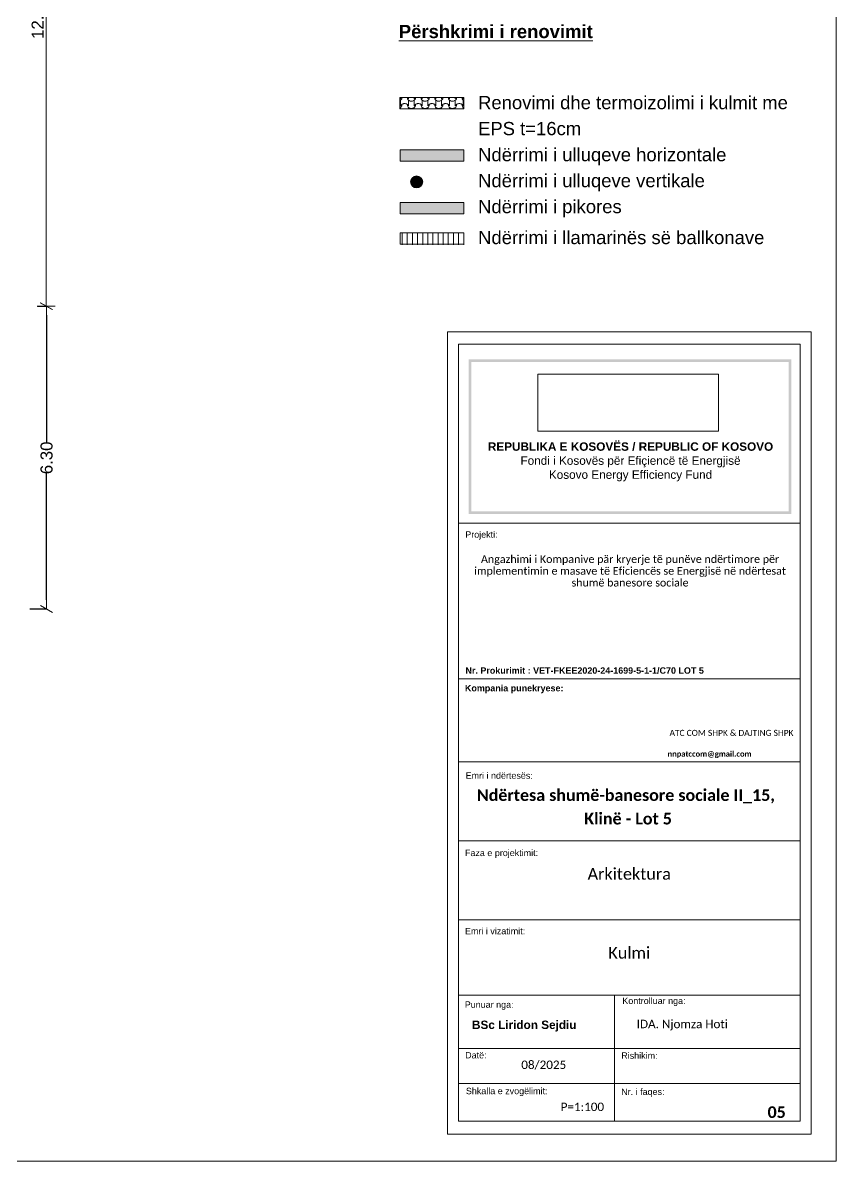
# Model space of a CAD drawing. Header units: feet. Extents: x 2791058 to 2855058, y -67651 to -26651.
# Drawn here: x 2838134 to 2855058, y -67651 to -43962 of the extents above; entities that cross this region are included whole.
import ezdxf

# ---------------------------------------------------------------- set-up
doc = ezdxf.new("R2010")
doc.units = ezdxf.units.FT
doc.header["$MEASUREMENT"] = 0
doc.header["$XCLIPFRAME"] = 0
for name, color, linetype, lineweight in [('Annotation - Text_Pen_No__1', 7, 'Continuous', 0), ('Columns_Pen_No__1', 7, 'Continuous', 0), ('Dimensioning - General_Pen_No__41', 7, 'Continuous', 0), ('Shell - Roof_Pen_No__1', 7, 'Continuous', 0), ('Shell - Roof_Pen_No__21', 7, 'Continuous', 0), ('Structural - Bearing_Pen_No__1', 7, 'Continuous', 0), ('Structural - Bearing_Pen_No__13', 54, 'Continuous', 0), ('Text blocks_Pen_No__1', 7, 'Continuous', 0)]:
    doc.layers.add(name, color=color, linetype=linetype, lineweight=lineweight)
for name, color, linetype in [('Columns', 7, 'Continuous'), ('Dimensioning - General', 7, 'Continuous'), ('Drawing & Figure', 7, 'Continuous')]:
    doc.layers.add(name, color=color, linetype=linetype)
for name, color, linetype, lineweight, true_color in [('Shell - Roof_Pen_No__61', 7, 'Continuous', 0, 0x6a6a6a), ('Structural - Bearing_Pen_No__102', 7, 'Continuous', 0, 0xcccccc), ('Structural - Bearing_Pen_No__65', 7, 'Continuous', 0, 0x80c2ff), ('Structural - Bearing_Pen_No__82', 7, 'Continuous', 0, 0xaaaaaa), ('Structural - Bearing_Pen_No__86', 7, 'Continuous', 0, 0x5555ff)]:
    doc.layers.add(name, color=color, linetype=linetype, lineweight=lineweight, true_color=true_color)
doc.styles.add('GENERATED_STYLE_1', font='arialbd.ttf')
doc.styles.add('GENERATED_STYLE_2', font='arial.ttf')
doc.styles.add('GENERATED_STYLE_3', font='calibri.ttf')
doc.styles.add('GENERATED_STYLE_4', font='calibril.ttf')
doc.styles.add('GENERATED_STYLE_5', font='calibrib.ttf')
doc.dimstyles.new('GENERATED_STYLE__1', dxfattribs={"dimtxt": 250, "dimasz": 190, "dimexe": 0.18, "dimexo": 3, "dimgap": 0.09, "dimtad": 1, "dimlfac": 0.001, "dimzin": 0, "dimdsep": 46, "dimtxsty": 'GENERATED_STYLE_2', "dimblk": 'ARROWHEAD_2', "dimblk1": 'ARROWHEAD_2', "dimblk2": 'ARROWHEAD_2', "dimcen": 0.09, "dimclrd": 7, "dimclre": 7, "dimclrt": 7, "dimadec": 0, "dimazin": 0, "dimtfac": 1, "dimtdec": 4, "dimtmove": 0, "dimatfit": 3, "dimfxl": 1, "dimtolj": 1, "dimtzin": 0, "dimarcsym": 0})
picture_1 = doc.add_image_def('image1.png', size_in_pixel=(354, 134))

# ---------------------------------------------------------------- blocks, each defined once
blk = doc.blocks.new('*X10', base_point=(2247654, -76425))
at = {"layer": 'Structural - Bearing_Pen_No__82', "color": 253, "linetype": 'Continuous', "lineweight": 0, "true_color": 0xaaaaaa}
for p, q in [((2845982, -45581), (2845983, -45581)), ((2845983, -45581), (2846003, -45564)), ((2845983, -45731), (2846003, -45715)), ((2845995, -45516), (2845995, -45544)), ((2846002, -45533), (2845995, -45544)), ((2845995, -45572), (2845995, -45633)), ((2845995, -45633), (2845995, -45694)), ((2846002, -45683), (2845995, -45694)), ((2846010, -45523), (2846002, -45533)), ((2846010, -45673), (2846002, -45683)), ((2846003, -45564), (2846017, -45544)), ((2846003, -45715), (2846017, -45694)), ((2846017, -45516), (2846010, -45523)), ((2846019, -45665), (2846010, -45673)), ((2846017, -45516), (2846017, -45544)), ((2846017, -45666), (2846017, -45694)), ((2846029, -45657), (2846019, -45665)), ((2846040, -45651), (2846029, -45657)), ((2846052, -45647), (2846040, -45651)), ((2846065, -45644), (2846052, -45647)), ((2846077, -45644), (2846065, -45644)), ((2846090, -45644), (2846077, -45644)), ((2846102, -45647), (2846090, -45644)), ((2846114, -45651), (2846102, -45647)), ((2846125, -45657), (2846114, -45651)), ((2846136, -45665), (2846125, -45657)), ((2846145, -45673), (2846136, -45665)), ((2846137, -45516), (2846137, -45544)), ((2846145, -45523), (2846137, -45516)), ((2846137, -45544), (2846152, -45564)), ((2846137, -45666), (2846137, -45694)), ((2846137, -45694), (2846152, -45715)), ((2846153, -45533), (2846145, -45523)), ((2846153, -45683), (2846145, -45673)), ((2846152, -45564), (2846171, -45581)), ((2846152, -45715), (2846171, -45731)), ((2846159, -45544), (2846153, -45533)), ((2846159, -45694), (2846153, -45683)), ((2846159, -45516), (2846159, -45544)), ((2846159, -45572), (2846159, -45633)), ((2846159, -45633), (2846159, -45694)), ((2846171, -45581), (2846194, -45591)), ((2846194, -45591), (2846220, -45594)), ((2846220, -45594), (2846245, -45591)), ((2846245, -45591), (2846268, -45581)), ((2846268, -45581), (2846287, -45564)), ((2846268, -45731), (2846287, -45715)), ((2846280, -45516), (2846280, -45544)), ((2846286, -45533), (2846280, -45544)), ((2846280, -45572), (2846280, -45633)), ((2846280, -45633), (2846280, -45694)), ((2846286, -45683), (2846280, -45694)), ((2846294, -45523), (2846286, -45533)), ((2846294, -45673), (2846286, -45683)), ((2846287, -45564), (2846302, -45544)), ((2846287, -45715), (2846302, -45694)), ((2846302, -45516), (2846294, -45523)), ((2846303, -45665), (2846294, -45673)), ((2846302, -45516), (2846302, -45544)), ((2846302, -45666), (2846302, -45694)), ((2846314, -45657), (2846303, -45665)), ((2846325, -45651), (2846314, -45657)), ((2846337, -45647), (2846325, -45651)), ((2846349, -45644), (2846337, -45647)), ((2846362, -45644), (2846349, -45644)), ((2846374, -45644), (2846362, -45644)), ((2846387, -45647), (2846374, -45644)), ((2846399, -45651), (2846387, -45647)), ((2846410, -45657), (2846399, -45651)), ((2846420, -45665), (2846410, -45657)), ((2846429, -45673), (2846420, -45665)), ((2846422, -45516), (2846422, -45544)), ((2846429, -45523), (2846422, -45516)), ((2846422, -45544), (2846436, -45564)), ((2846422, -45666), (2846422, -45694)), ((2846422, -45694), (2846436, -45715)), ((2846437, -45533), (2846429, -45523)), ((2846437, -45683), (2846429, -45673)), ((2846436, -45564), (2846456, -45581)), ((2846436, -45715), (2846456, -45731)), ((2846444, -45544), (2846437, -45533)), ((2846444, -45694), (2846437, -45683)), ((2846444, -45516), (2846444, -45544)), ((2846444, -45572), (2846444, -45633)), ((2846444, -45633), (2846444, -45694)), ((2846456, -45581), (2846479, -45591)), ((2846479, -45591), (2846504, -45594)), ((2846504, -45594), (2846529, -45591)), ((2846529, -45591), (2846552, -45581)), ((2846552, -45581), (2846572, -45564)), ((2846552, -45731), (2846572, -45715)), ((2846564, -45516), (2846564, -45544)), ((2846571, -45533), (2846564, -45544)), ((2846564, -45572), (2846564, -45633)), ((2846564, -45633), (2846564, -45694)), ((2846571, -45683), (2846564, -45694)), ((2846579, -45523), (2846571, -45533)), ((2846579, -45673), (2846571, -45683)), ((2846572, -45564), (2846586, -45544)), ((2846572, -45715), (2846586, -45694)), ((2846586, -45516), (2846579, -45523)), ((2846588, -45665), (2846579, -45673)), ((2846586, -45516), (2846586, -45544)), ((2846586, -45666), (2846586, -45694)), ((2846598, -45657), (2846588, -45665)), ((2846609, -45651), (2846598, -45657)), ((2846621, -45647), (2846609, -45651)), ((2846634, -45644), (2846621, -45647)), ((2846646, -45644), (2846634, -45644)), ((2846659, -45644), (2846646, -45644)), ((2846671, -45647), (2846659, -45644)), ((2846683, -45651), (2846671, -45647)), ((2846694, -45657), (2846683, -45651)), ((2846705, -45665), (2846694, -45657)), ((2846714, -45673), (2846705, -45665)), ((2846706, -45516), (2846706, -45544)), ((2846714, -45523), (2846706, -45516)), ((2846706, -45544), (2846721, -45564)), ((2846706, -45666), (2846706, -45694)), ((2846706, -45694), (2846721, -45715)), ((2846722, -45533), (2846714, -45523)), ((2846722, -45683), (2846714, -45673)), ((2846721, -45564), (2846740, -45581)), ((2846721, -45715), (2846740, -45731)), ((2846728, -45544), (2846722, -45533)), ((2846728, -45694), (2846722, -45683)), ((2846728, -45516), (2846728, -45544)), ((2846728, -45572), (2846728, -45633)), ((2846728, -45633), (2846728, -45694)), ((2846740, -45581), (2846763, -45591)), ((2846763, -45591), (2846789, -45594)), ((2846789, -45594), (2846814, -45591)), ((2846814, -45591), (2846837, -45581)), ((2846837, -45581), (2846856, -45564)), ((2846837, -45731), (2846856, -45715)), ((2846849, -45516), (2846849, -45544)), ((2846855, -45533), (2846849, -45544)), ((2846849, -45572), (2846849, -45633)), ((2846849, -45633), (2846849, -45694)), ((2846855, -45683), (2846849, -45694)), ((2846863, -45523), (2846855, -45533)), ((2846863, -45673), (2846855, -45683)), ((2846856, -45564), (2846871, -45544)), ((2846856, -45715), (2846871, -45694)), ((2846871, -45516), (2846863, -45523)), ((2846872, -45665), (2846863, -45673)), ((2846871, -45516), (2846871, -45544)), ((2846871, -45666), (2846871, -45694)), ((2846883, -45657), (2846872, -45665)), ((2846894, -45651), (2846883, -45657)), ((2846906, -45647), (2846894, -45651)), ((2846918, -45644), (2846906, -45647)), ((2846931, -45644), (2846918, -45644)), ((2846943, -45644), (2846931, -45644)), ((2846956, -45647), (2846943, -45644)), ((2846968, -45651), (2846956, -45647)), ((2846979, -45657), (2846968, -45651)), ((2846989, -45665), (2846979, -45657)), ((2846998, -45673), (2846989, -45665)), ((2846991, -45516), (2846991, -45544)), ((2846998, -45523), (2846991, -45516)), ((2846991, -45544), (2847005, -45564)), ((2846991, -45666), (2846991, -45694)), ((2846991, -45694), (2847005, -45715)), ((2847006, -45533), (2846998, -45523)), ((2847006, -45683), (2846998, -45673)), ((2847005, -45564), (2847025, -45581)), ((2847005, -45715), (2847025, -45731)), ((2847013, -45544), (2847006, -45533)), ((2847013, -45694), (2847006, -45683)), ((2847013, -45516), (2847013, -45544)), ((2847013, -45572), (2847013, -45633)), ((2847013, -45633), (2847013, -45694)), ((2847025, -45581), (2847048, -45591)), ((2847048, -45591), (2847073, -45594)), ((2847073, -45594), (2847098, -45591)), ((2847098, -45591), (2847121, -45581)), ((2847121, -45581), (2847141, -45564)), ((2847121, -45731), (2847141, -45715)), ((2847133, -45516), (2847133, -45544)), ((2847140, -45533), (2847133, -45544)), ((2847133, -45572), (2847133, -45633)), ((2847133, -45633), (2847133, -45694)), ((2847140, -45683), (2847133, -45694)), ((2847148, -45523), (2847140, -45533)), ((2847148, -45673), (2847140, -45683)), ((2847141, -45564), (2847155, -45544)), ((2847141, -45715), (2847155, -45694)), ((2847155, -45516), (2847148, -45523)), ((2847157, -45665), (2847148, -45673)), ((2847155, -45516), (2847155, -45544)), ((2847155, -45666), (2847155, -45694)), ((2847167, -45657), (2847157, -45665)), ((2847178, -45651), (2847167, -45657)), ((2847190, -45647), (2847178, -45651)), ((2847203, -45644), (2847190, -45647)), ((2847215, -45644), (2847203, -45644)), ((2847228, -45644), (2847215, -45644)), ((2847240, -45647), (2847228, -45644)), ((2847252, -45651), (2847240, -45647)), ((2847263, -45657), (2847252, -45651)), ((2847274, -45665), (2847263, -45657)), ((2847283, -45673), (2847274, -45665)), ((2847275, -45516), (2847275, -45544)), ((2847283, -45523), (2847275, -45516)), ((2847275, -45544), (2847290, -45564)), ((2847275, -45666), (2847275, -45694)), ((2847275, -45694), (2847290, -45715)), ((2847291, -45533), (2847283, -45523)), ((2847291, -45683), (2847283, -45673)), ((2847290, -45564), (2847309, -45581)), ((2847290, -45715), (2847309, -45731)), ((2847297, -45544), (2847291, -45533)), ((2847297, -45694), (2847291, -45683)), ((2847297, -45516), (2847297, -45544)), ((2847297, -45572), (2847297, -45633)), ((2847297, -45633), (2847297, -45694)), ((2847309, -45581), (2847310, -45581)), ((2845982, -45731), (2845983, -45731)), ((2845995, -45722), (2845995, -45750)), ((2846159, -45722), (2846159, -45750)), ((2846171, -45731), (2846194, -45741)), ((2846194, -45741), (2846220, -45745)), ((2846220, -45745), (2846245, -45741)), ((2846245, -45741), (2846268, -45731)), ((2846280, -45722), (2846280, -45750)), ((2846444, -45722), (2846444, -45750)), ((2846456, -45731), (2846479, -45741)), ((2846479, -45741), (2846504, -45745)), ((2846504, -45745), (2846529, -45741)), ((2846529, -45741), (2846552, -45731)), ((2846564, -45722), (2846564, -45750)), ((2846728, -45722), (2846728, -45750)), ((2846740, -45731), (2846763, -45741)), ((2846763, -45741), (2846789, -45745)), ((2846789, -45745), (2846814, -45741)), ((2846814, -45741), (2846837, -45731)), ((2846849, -45722), (2846849, -45750)), ((2847013, -45722), (2847013, -45750)), ((2847025, -45731), (2847048, -45741)), ((2847048, -45741), (2847073, -45745)), ((2847073, -45745), (2847098, -45741)), ((2847098, -45741), (2847121, -45731)), ((2847133, -45722), (2847133, -45750)), ((2847297, -45722), (2847297, -45750)), ((2847309, -45731), (2847310, -45731))]:
    blk.add_line(p, q, dxfattribs=at)
blk = doc.blocks.new('Fill_5', base_point=(2247654, -74225))
at = {"layer": 'Structural - Bearing_Pen_No__1', "color": 7, "linetype": 'Continuous', "lineweight": 0}
for p, q in [((2845982, -45516), (2847310, -45516)), ((2845982, -45750), (2845982, -45516)), ((2847310, -45516), (2847310, -45620)), ((2847310, -45620), (2847310, -45750)), ((2847310, -45750), (2845982, -45750))]:
    blk.add_line(p, q, dxfattribs=at)
at = {"layer": 'Structural - Bearing_Pen_No__82', "color": 253, "linetype": 'Continuous', "lineweight": 0, "true_color": 0xaaaaaa}
blk.add_blockref('*X10', (2247654, -76425), dxfattribs=at)
blk = doc.blocks.new('Column_1', base_point=(2846329, -47275))
at = {"layer": 'Columns', "linetype": 'Continuous', "lineweight": 0, "true_color": 0x000000}
blk.add_hatch(color=18, dxfattribs=at).paths.add_polyline_path([(2846329, -47400, 0.414214), (2846454, -47275, 0.414214), (2846329, -47150, 0.414214), (2846204, -47275, 0.414214)])
at = {"layer": 'Columns_Pen_No__1', "color": 7, "linetype": 'Continuous', "lineweight": 0}
for p, q in [((2846240, -47363), (2846417, -47186)), ((2846417, -47363), (2846240, -47186))]:
    blk.add_line(p, q, dxfattribs=at)
blk.add_circle((2846329, -47275), 125, dxfattribs=at)
blk = doc.blocks.new('ARROWHEAD_2')
at = {"color": 0, "linetype": 'Continuous', "lineweight": 0}
for p, q in [((0, 0), (-1, 0)), ((-0.38, -0.66), (0.38, 0.66))]:
    blk.add_line(p, q, dxfattribs=at)
blk = doc.blocks.new('*D152', base_point=(2247654, -76425))
at = {"layer": 'Defpoints', "color": 0, "linetype": 'Continuous', "transparency": 16777216}
for p in [(2838434, -49859), (2838630, -49859), (2838275, -56159)]:
    blk.add_point(p, dxfattribs=at)
at = {"layer": 'Dimensioning - General', "color": 7, "linetype": 'Continuous', "lineweight": -2, "transparency": 16777216}
for p, q in [((2838437, -49859), (2838630, -49859)), ((2838630, -50049), (2838630, -52691)), ((2838630, -55969), (2838630, -53341)), ((2838278, -56159), (2838630, -56159))]:
    blk.add_line(p, q, dxfattribs=at)
at = {"layer": 'Dimensioning - General', "color": 7, "linetype": 'Continuous', "lineweight": -2, "transparency": 16777216, "xscale": 190, "yscale": 190, "zscale": 190}
for p, rotation in [((2838630, -49859), 90), ((2838630, -56159), 270)]:
    blk.add_blockref('ARROWHEAD_2', p, dxfattribs=dict(at, rotation=rotation))
at = {"layer": 'Dimensioning - General', "color": 7, "linetype": 'Continuous', "lineweight": 0, "transparency": 16777216, "insert": (2838630, -53016), "char_height": 250, "attachment_point": 5, "rotation": 90, "style": 'GENERATED_STYLE_2'}
blk.add_mtext('\\A1;6.30', dxfattribs=at)

msp = doc.modelspace()

# ---------------------------------------------------------------- hatches: boundary and pattern name
at = {"layer": 'Structural - Bearing_Pen_No__102', "linetype": 'Continuous', "lineweight": 0, "true_color": 0xcccccc}
h = msp.add_hatch(dxfattribs=at)
h.set_pattern_fill('SOLDIER_COURSE', color=254, scale=0.532822, style=0, pattern_type=2)
h.set_pattern_definition([(90, (2535073.06, -62473.1), (-106.564343, 0), [])])
h.paths.add_polyline_path([(2847314.234, -48584.346), (2847314.234, -48344.577), (2845955.539, -48344.577), (2845955.539, -48584.346)])
at = {"layer": 'Structural - Bearing_Pen_No__13', "linetype": 'Continuous', "lineweight": 0}
msp.add_hatch(color=54, dxfattribs=at).paths.add_polyline_path([(2845982.18, -47939.749), (2845982.18, -47705.243), (2847310.364, -47705.243), (2847310.364, -47809.279), (2847310.364, -47939.749)])
at = {"layer": 'Structural - Bearing_Pen_No__65', "linetype": 'Continuous', "lineweight": 0, "true_color": 0x80c2ff}
msp.add_hatch(color=151, dxfattribs=at).paths.add_polyline_path([(2845982.18, -46843.881), (2845982.18, -46609.374), (2847310.364, -46609.374), (2847310.364, -46713.41), (2847310.364, -46843.881)])
at = {"layer": 'Structural - Bearing_Pen_No__86', "linetype": 'Continuous', "lineweight": 0, "true_color": 0x5555ff}
for points in [[(2847411.189, -50965.487), (2848682.43, -50965.487), (2848682.43, -51023.105), (2847468.807, -51023.105), (2847468.807, -54049.253), (2847411.189, -54049.253)], [(2848021.327, -51023.105), (2848021.327, -50965.487), (2854123.094, -50965.487), (2854123.094, -54049.253), (2854065.476, -54049.253), (2854065.476, -51023.105)], [(2847411.189, -52998.486), (2847468.807, -52998.486), (2847468.807, -54126.65), (2848682.43, -54126.65), (2848682.43, -54184.268), (2847411.189, -54184.268)], [(2848021.327, -54184.268), (2848021.327, -54126.65), (2854065.476, -54126.65), (2854065.476, -52998.486), (2854123.094, -52998.486), (2854123.094, -54184.268)]]:
    msp.add_hatch(color=173, dxfattribs=at).paths.add_polyline_path(points)

# ---------------------------------------------------------------- linework, layer by layer
at = {"layer": 'Dimensioning - General', "color": 7, "linetype": 'Continuous', "lineweight": 0}
for p, q in [((2838621.517, -49858.549), (2838621.517, -37908.549)), ((2838809.017, -49858.549), (2838434.017, -49858.549)), ((2838496.517, -49786.381), (2838746.517, -49930.718))]:
    msp.add_line(p, q, dxfattribs=at)
at = {"layer": 'Shell - Roof_Pen_No__1', "color": 7, "linetype": 'Continuous', "lineweight": 0}
for p, q in [((2846968.567, -50390.067), (2854534.532, -50390.067)), ((2846968.567, -57613.376), (2846968.567, -50390.067)), ((2854534.532, -50390.067), (2854534.532, -67090.382)), ((2847199.039, -57613.376), (2847199.039, -50652.579)), ((2847199.039, -50652.579), (2854304.06, -50652.579)), ((2854304.06, -50652.579), (2854304.06, -57613.376)), ((2854304.06, -54377.208), (2847199.039, -54377.208)), ((2847199.039, -66819.915), (2847199.039, -54942.57)), ((2854304.06, -54942.57), (2854304.06, -66819.915)), ((2854304.06, -57613.376), (2847199.039, -57613.376)), ((2854304.06, -57613.376), (2847199.039, -57613.376)), ((2854304.06, -59341.541), (2847199.039, -59341.541)), ((2854304.06, -60983.666), (2847199.039, -60983.666)), ((2854304.06, -62625.791), (2847199.039, -62625.791)), ((2854304.06, -64198.016), (2847199.039, -64198.016)), ((2850442.876, -64198.016), (2850442.876, -66819.915)), ((2854304.06, -65305.045), (2847199.039, -65305.045)), ((2854304.06, -66032.898), (2847199.039, -66032.898)), ((2854304.06, -66819.915), (2847199.039, -66819.915)), ((2854534.532, -67090.382), (2846968.567, -67090.382))]:
    msp.add_line(p, q, dxfattribs=at)
at = {"layer": 'Shell - Roof_Pen_No__21', "color": 7, "linetype": 'Continuous', "lineweight": 0}
for p, q in [((2855057.579, -67651.285), (2855057.579, -26651.285)), ((2791057.579, -67651.285), (2855057.579, -67651.285))]:
    msp.add_line(p, q, dxfattribs=at)
at = {"layer": 'Shell - Roof_Pen_No__61', "color": 251, "linetype": 'Continuous', "lineweight": 0, "true_color": 0x6a6a6a}
msp.add_line((2846968.567, -67090.382), (2846968.567, -54942.57), dxfattribs=at)
at = {"layer": 'Structural - Bearing_Pen_No__1', "color": 7, "linetype": 'Continuous', "lineweight": 0}
for p, q in [((2845982.18, -46843.881), (2845982.18, -46609.374)), ((2845982.18, -46609.374), (2847310.364, -46609.374)), ((2847310.364, -46609.374), (2847310.364, -46713.41)), ((2847310.364, -46843.881), (2845982.18, -46843.881)), ((2847310.364, -46713.41), (2847310.364, -46843.881)), ((2845982.18, -48568.401), (2845982.18, -48333.894)), ((2845982.18, -48333.894), (2847310.364, -48333.894)), ((2847310.364, -48333.894), (2847310.364, -48437.93)), ((2847310.364, -48437.93), (2847310.364, -48568.401)), ((2847310.364, -48568.401), (2845982.18, -48568.401))]:
    msp.add_line(p, q, dxfattribs=at)
at = {"layer": 'Structural - Bearing_Pen_No__1', "color": 7, "linetype": 'Continuous', "lineweight": 0, "flags": 128}
msp.add_lwpolyline([(2845982.18, -47939.749), (2845982.18, -47705.243), (2847310.364, -47705.243), (2847310.364, -47809.279), (2847310.364, -47939.749)], close=True, dxfattribs=at)

# ---------------------------------------------------------------- block references
at = {"layer": 'Columns', "color": 7, "lineweight": 0}
msp.add_blockref('Column_1', (2846328.619, -47274.805), dxfattribs=at)
at = {"layer": 'Structural - Bearing_Pen_No__82', "color": 253, "linetype": 'Continuous', "lineweight": 0, "true_color": 0xaaaaaa}
msp.add_blockref('Fill_5', (2247653.822, -74224.967), dxfattribs=at)

# ---------------------------------------------------------------- texts
at = {"layer": 'Annotation - Text_Pen_No__1', "color": 7}
for s, height, style, p in [('Ndërtesa shumë-banesore sociale II_15,', 242.5, 'GENERATED_STYLE_5', (2847580.862, -60154.321)), ('Klinë - Lot 5', 242.5, 'GENERATED_STYLE_5', (2849815.126, -60643.706)), ('IDA. Njomza Hoti', 175, 'GENERATED_STYLE_3', (2850906.016, -64883.18))]:
    msp.add_text(s, height=height, dxfattribs=dict(at, style=style)).set_placement(p)
at = {"layer": 'Annotation - Text_Pen_No__1', "color": 7, "linetype": 'Continuous', "lineweight": 0, "attachment_point": 2}
for s, insert, char_height, style in [('\\A1;REPUBLIKA E KOSOVËS / REPUBLIC OF KOSOVO\\P{\\fArial|b0|i0|c0|p34;Fondi i Kosovës për Efiçiencë të Energjisë\\PKosovo Energy Efficiency Fund\\P}', (2850778.013, -52693.432), 175, 'GENERATED_STYLE_1'), ('\\A1;Arkitektura', (2850751.549, -61550.826), 242.5, 'GENERATED_STYLE_3'), ('\\A1;Kulmi', (2850751.549, -63192.951), 242.5, 'GENERATED_STYLE_3'), ('\\A1;08/2025', (2848972.725, -65556.863), 175, 'GENERATED_STYLE_3'), ('\\A1;P=1:100', (2849776.467, -66431.425), 175, 'GENERATED_STYLE_3'), ('\\A1; 05', (2853776.416, -66508.088), 242.5, 'GENERATED_STYLE_5')]:
    msp.add_mtext(s, dxfattribs=dict(at, insert=insert, char_height=char_height, style=style))
at = {"layer": 'Annotation - Text_Pen_No__1', "color": 7, "linetype": 'Continuous', "lineweight": 5, "insert": (2850768.515, -55041.768), "char_height": 160, "width": 6797.99537, "attachment_point": 2, "line_spacing_factor": 0.919632, "style": 'GENERATED_STYLE_5'}
msp.add_mtext('\\A1;{\\fCalibri Light|b0|i0|c0|p34;Angazhimi i Kompanive pär kryerje të punëve ndërtimore për implementimin e masave të Eficiencës se Energjisë në ndërtesat shumë banesore sociale}', dxfattribs=at)
at = {"layer": 'Annotation - Text_Pen_No__1', "color": 7, "linetype": 'Continuous', "lineweight": 5, "attachment_point": 2}
for s, insert, char_height, style in [('\\A1;ATC COM SHPK & DAJTING SHPK ', (2852878.607, -58675.523), 125, 'GENERATED_STYLE_4'), ('\\A1;BSc Liridon Sejdiu', (2848566.508, -64724.821), 175, 'GENERATED_STYLE_1')]:
    msp.add_mtext(s, dxfattribs=dict(at, insert=insert, char_height=char_height, style=style))
at = {"layer": 'Dimensioning - General', "color": 7, "lineweight": 0, "insert": (2838571.517, -44298.407), "char_height": 250, "attachment_point": 7, "rotation": 90, "style": 'GENERATED_STYLE_2'}
msp.add_mtext('\\A1;12.00', dxfattribs=at)
at = {"layer": 'Dimensioning - General_Pen_No__41', "color": 7, "linetype": 'Continuous', "lineweight": 0, "attachment_point": 7}
for s, insert, char_height, style in [('\\A1;{\\LPërshkrimi i renovimit}', (2845957.663, -44285.348), 275, 'GENERATED_STYLE_1'), ('\\A1;Projekti:', (2847339.908, -54717.746), 133.375, 'GENERATED_STYLE_2'), ('\\A1;Kompania punekryese:', (2847333.07, -57914.223), 133.375, 'GENERATED_STYLE_1'), ('\\A1;Emri i ndërtesës:', (2847347.565, -59695.295), 133.375, 'GENERATED_STYLE_2'), ('\\A1;Faza e projektimit:', (2847333.368, -61342.271), 133.375, 'GENERATED_STYLE_2'), ('\\A1;Emri i vizatimit:', (2847333.833, -62930.548), 133.375, 'GENERATED_STYLE_2'), ('\\A1;Punuar nga:', (2847329.673, -64499.11), 133.375, 'GENERATED_STYLE_2'), ('\\A1;Kontrolluar nga:', (2850607.31, -64420.397), 133.375, 'GENERATED_STYLE_2'), ('\\A1;Datë:', (2847337.678, -65513.896), 133.375, 'GENERATED_STYLE_2'), ('\\A1;Rishikim:', (2850585.516, -65522.118), 133.375, 'GENERATED_STYLE_2'), ('\\A1;Shkalla e zvogëlimit:', (2847352.512, -66296.499), 133.375, 'GENERATED_STYLE_2'), ('\\A1;Nr. i faqes:', (2850584.332, -66312.095), 133.375, 'GENERATED_STYLE_2')]:
    msp.add_mtext(s, dxfattribs=dict(at, insert=insert, char_height=char_height, style=style))
at = {"layer": 'Dimensioning - General_Pen_No__41', "color": 7, "linetype": 'Continuous', "lineweight": 5, "insert": (2847343.655, -57511.339), "char_height": 133.375, "attachment_point": 7, "style": 'GENERATED_STYLE_1'}
msp.add_mtext('\\A1;Nr. Prokurimit : VET-FKEE2020-24-1699-5-1-1/C70 LOT 5', dxfattribs=at)
at = {"layer": 'Dimensioning - General_Pen_No__41', "color": 7, "linetype": 'Continuous', "lineweight": 5, "insert": (2851548.656, -59262.732), "char_height": 115, "attachment_point": 7, "line_spacing_factor": 0.922253, "style": 'GENERATED_STYLE_1'}
msp.add_mtext('\\A1;\\pt737.29,1517,2350.4,3281.9;{\\fCalibri|b1|i0|c0|p34;nnpatccom@gmail.com}', dxfattribs=at)
at = {"layer": 'Text blocks_Pen_No__1', "color": 7, "style": 'GENERATED_STYLE_2'}
for s, p in [('Renovimi dhe termoizolimi i kulmit me', (2847605.906, -45760.381)), ('EPS t=16cm', (2847605.719, -46301.146)), ('Ndërrimi i ulluqeve horizontale', (2847606.844, -46843.574)), ('Ndërrimi i ulluqeve vertikale', (2847606.844, -47383.978)), ('Ndërrimi i pikores', (2847606.844, -47924.381)), ('Ndërrimi i llamarinës së ballkonave', (2847606.844, -48568.095))]:
    msp.add_text(s, height=275, dxfattribs=at).set_placement(p)

# ---------------------------------------------------------------- dimensions: what is measured, and where the dimension line sits
at = {"layer": 'Dimensioning - General', "color": 7, "linetype": 'Continuous', "lineweight": 0}
dim = msp.add_linear_dim(base=(2838630.176, -49858.549), p1=(2838274.64, -56158.549), p2=(2838434.017, -49858.549), angle=90, text='6.30', dimstyle='GENERATED_STYLE__1', dxfattribs=at)
dim.commit()
dim.dimension.update_dxf_attribs({"geometry": '*D152', "text_midpoint": (2838630.176, -53016.416), "dimtype": 160, "text_rotation": 90})

# ---------------------------------------------------------------- pictures from other files: only their frames are drawn
at = {"layer": 'Drawing & Figure', "linetype": 'Continuous', "lineweight": 0}
image = msp.add_image(picture_1, insert=(2848850.567, -52458.187), size_in_units=(3758.688, 1183.979), dxfattribs=at)
image.set_boundary_path([(-0.5, -0.5), (353.5, 133.5)])

doc.saveas('drawing.dxf')
